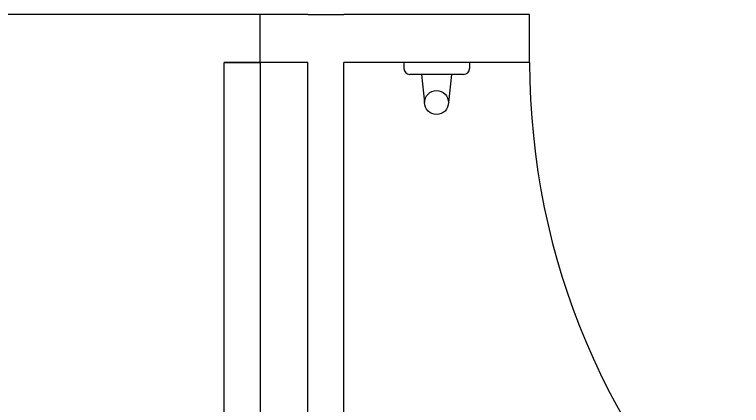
# Model space of a CAD drawing. Header units: inches. Extents: x 542787 to 543192, y 9574025 to 9574373.
# Drawn here: x 543042.771 to 543043.378, y 9574116.128 to 9574116.455 of the extents above; entities that cross this region are included whole.
import ezdxf

# ---------------------------------------------------------------- set-up
doc = ezdxf.new("R2010")
doc.units = ezdxf.units.IN
doc.header["$MEASUREMENT"] = 0
doc.layers.add('I-ARQ', color=8, linetype='Continuous')

msp = doc.modelspace()

# ---------------------------------------------------------------- linework, layer by layer
at = {"layer": 'I-ARQ'}
for p, q in [((543042.97601, 9574116.45451), (543042.37601, 9574116.45451)), ((543043.01601, 9574116.45451), (543042.97601, 9574116.45451)), ((543042.97601, 9574116.41451), (543042.97601, 9574116.45451)), ((543043.01601, 9574116.45451), (543043.04601, 9574116.45451)), ((543043.20101, 9574116.45451), (543043.04601, 9574116.45451)), ((543043.20101, 9574116.41451), (543043.20101, 9574116.45451)), ((543043.01601, 9574116.41451), (543042.94601, 9574116.41451)), ((543042.94601, 9574115.81451), (543042.94601, 9574116.41451)), ((543042.94601, 9574116.41451), (543042.97601, 9574116.41451)), ((543042.97601, 9574116.41451), (543042.97601, 9574115.81451)), ((543043.01601, 9574115.20451), (543043.01601, 9574116.41451)), ((543043.04601, 9574115.20451), (543043.04601, 9574116.41451)), ((543043.20101, 9574116.41451), (543043.04601, 9574116.41451)), ((543043.09609, 9574116.41451), (543043.09609, 9574116.40951)), ((543043.15092, 9574116.41451), (543043.09609, 9574116.41451)), ((543043.15092, 9574116.41451), (543043.15092, 9574116.40951)), ((543043.14592, 9574116.40451), (543043.10109, 9574116.40451)), ((543043.11081, 9574116.40451), (543043.11334, 9574116.38104)), ((543043.13586, 9574116.40451), (543043.13334, 9574116.38104))]:
    msp.add_line(p, q, dxfattribs=at)
msp.add_circle((543043.12334, 9574116.38104), 0.01, dxfattribs=at)
for centre, radius, start, end in [((543042.97601, 9574116.41451), 0.6, 180, 270), ((543043.80101, 9574116.41451), 0.6, 180, 270), ((543043.10109, 9574116.40951), 0.005, 180, 270), ((543043.14592, 9574116.40951), 0.005, 270, 0)]:
    msp.add_arc(centre, radius, start, end, dxfattribs=at)

doc.saveas('drawing.dxf')
